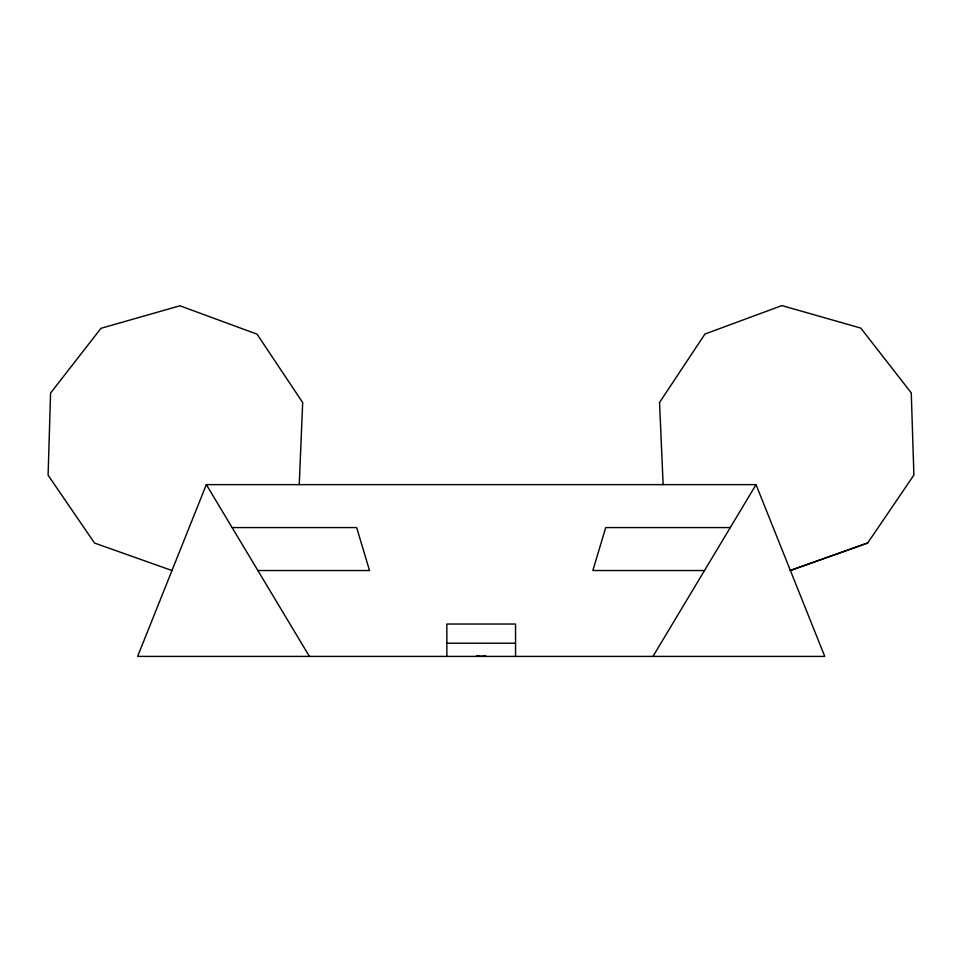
<?xml version="1.0" encoding="UTF-8"?>
<svg xmlns="http://www.w3.org/2000/svg" width="962" height="962" viewBox="0 0 962 962"><rect width="100%" height="100%" fill="white"/><g stroke="black" fill="none" stroke-linecap="round" stroke-linejoin="round"><path stroke-width="1.44" d="M299.242 484.632L302.681 402.561L257.058 334.175L179.93 305.784L100.974 328.307L50.565 393.085L48.1 475.204L94.529 543.049L171.982 570.526M206.337 484.632L137.626 656.409L824.759 656.409L756.036 484.632L206.337 484.632L309.403 656.409M652.97 656.409L756.036 484.632M790.403 570.526L867.688 542.989L913.9 475.06L911.267 392.893L860.786 328.09L781.902 305.591L704.942 334.042L659.535 402.501L663.131 484.632M790.319 570.43L867.688 542.989M485.569 655.543L481.192 656.409L476.803 655.543M232.107 527.573L356.649 527.573L369.528 570.526L257.864 570.526M730.278 527.573L605.735 527.573L592.845 570.526L704.509 570.526M446.837 643.217L515.548 643.217M515.548 656.409L515.548 624.037L446.837 624.037L446.837 656.409"/></g></svg>
